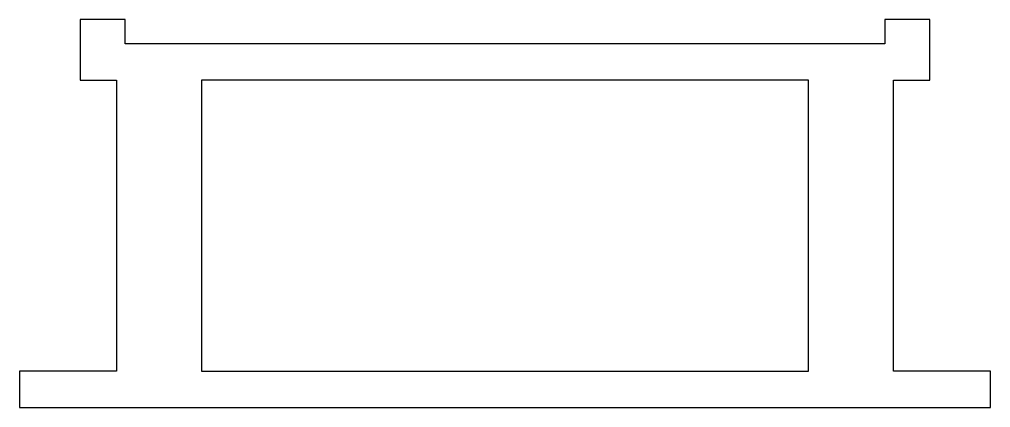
# Model space of a CAD drawing. Header units: millimetres. Extents: x 0 to 160, y 0 to 64.
import ezdxf

# ---------------------------------------------------------------- set-up
doc = ezdxf.new("R2010")
doc.units = ezdxf.units.MM

msp = doc.modelspace()

# ---------------------------------------------------------------- linework, layer by layer
at = {"layer": 'CORTE'}
for points in [[(0, 0), (160, 0), (160, 6), (144, 6), (144, 54), (150, 54), (150, 64), (142.6, 64), (142.6, 60), (17.4, 60), (17.4, 64), (10, 64), (10, 54), (16, 54), (16, 6), (0, 6)], [(30, 6), (130, 6), (130, 54), (30, 54)]]:
    msp.add_lwpolyline(points, close=True, dxfattribs=at)

doc.saveas('drawing.dxf')
